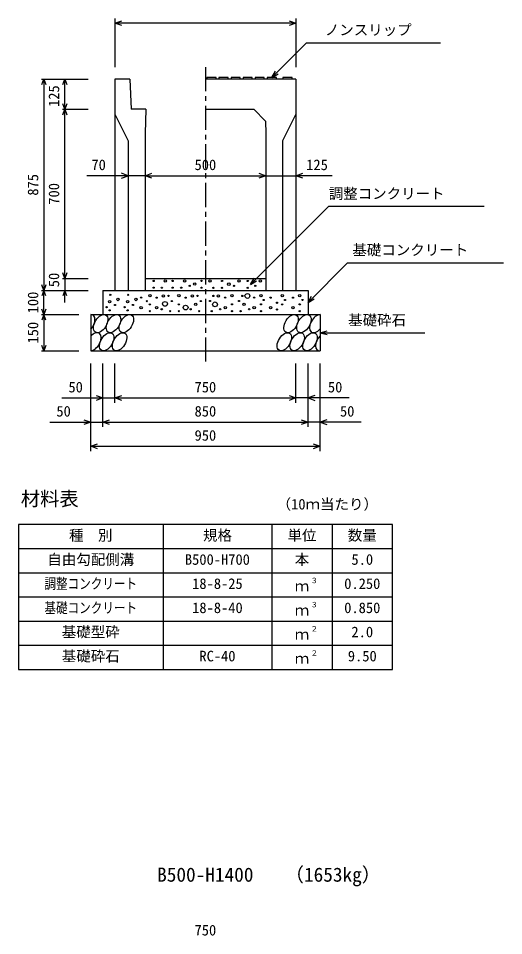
# Model space of a CAD drawing. Units: millimetres, scale not verified. Extents: x -16800 to 16800, y -5940 to 5940.
# Drawn here: x 7625 to 9636, y 28 to 3826 of the extents above; entities that cross this region are included whole.
import ezdxf
from ezdxf.enums import TextEntityAlignment as Align

# ---------------------------------------------------------------- set-up
doc = ezdxf.new("R2010")
doc.units = ezdxf.units.MM
doc.header["$LTSCALE"] = 20
doc.linetypes.add('CHAIN1', pattern=[8, 5, -1, 1, -1])
for name, color, linetype, lineweight in [('0-0_DIM', 7, 'Continuous', 25), ('0-2_HATCH', 6, 'Continuous', 25), ('0-3_HYO', 3, 'Continuous', 25), ('0-4_HYO2', 4, 'Continuous', 25), ('0-5_OUTLINE', 3, 'Continuous', 25), ('0-6_TXT', 7, 'Continuous', 25)]:
    doc.layers.add(name, color=color, linetype=linetype, lineweight=lineweight)
doc.styles.add('ＭＳ ゴシック', font='')
doc.styles.get('ＭＳ ゴシック').set_extended_font_data('MS Gothic')

msp = doc.modelspace()

# ---------------------------------------------------------------- linework, layer by layer
at = {"layer": '0-0_DIM'}
for p, q in [((8025, 3826.41), (8025, 3624.66)), ((8775, 3806.41), (8025, 3806.41)), ((8775, 3826.41), (8775, 3624.66)), ((8675, 3581.16), (8817.21, 3723.38)), ((9374.1, 3723.38), (8817.21, 3723.38)), ((7720.8, 3574.66), (7914.13, 3574.66)), ((7730.8, 3574.66), (7730.8, 2699.66)), ((7817.46, 3449.66), (7817.46, 3574.66)), ((8675, 3581.16), (8690, 3607.14)), ((8675, 3581.16), (8700.98, 3596.16)), ((7807.46, 3449.66), (7914.13, 3449.66)), ((7817.46, 2749.66), (7817.46, 3449.66)), ((8080, 3174.69), (7909.31, 3174.69)), ((8150, 3174.69), (8080, 3174.69)), ((8150, 3174.69), (8650, 3174.69)), ((8650, 3174.69), (8775, 3174.69)), ((8925.36, 3174.69), (8775, 3174.69)), ((8988.65, 2813.32), (8825, 2649.66)), ((8988.65, 2813.32), (9635.53, 2813.32)), ((7807.46, 2749.66), (7914.13, 2749.66)), ((7817.46, 2749.66), (7817.46, 2699.66)), ((8586.32, 2724.66), (8601.32, 2750.64)), ((8586.32, 2724.66), (8612.3, 2739.66)), ((7720.8, 2699.66), (7914.13, 2699.66)), ((7730.8, 2599.66), (7730.8, 2699.66)), ((7817.46, 2649.66), (7817.46, 2699.66)), ((8825, 2649.66), (8840, 2675.64)), ((8825, 2649.66), (8850.98, 2664.66)), ((7720.8, 2599.66), (7875, 2599.66)), ((7730.8, 2599.66), (7730.8, 2449.66)), ((8875, 2524.66), (8903.98, 2532.43)), ((8875, 2524.66), (9308.31, 2524.66)), ((8875, 2524.66), (8903.98, 2516.9)), ((7720.8, 2449.66), (7875, 2449.66)), ((7925, 2034.15), (7925, 2396.49)), ((7975, 2134.15), (7975, 2396.49)), ((8025, 2234.15), (8025, 2396.49)), ((8775, 2234.15), (8775, 2396.49)), ((8825, 2134.15), (8825, 2396.49)), ((8875, 2034.15), (8875, 2396.49)), ((7805, 2254.15), (8025, 2254.15)), ((8025, 2254.15), (8775, 2254.15)), ((8995, 2254.15), (8775, 2254.15)), ((7755, 2154.15), (7975, 2154.15)), ((7975, 2154.15), (8825, 2154.15)), ((9045, 2154.15), (8825, 2154.15)), ((7925, 2054.15), (8875, 2054.15))]:
    msp.add_line(p, q, dxfattribs=at)
at = {"layer": '0-0_DIM', "linetype": 'CHAIN1'}
msp.add_line((8400, 3624.66), (8400, 2399.66), dxfattribs=at)
at = {"layer": '0-0_DIM'}
for points in [[(8053.23, 3796.14), (8025.04, 3806.41), (8053.23, 3816.67)], [(8746.85, 3816.67), (8775.04, 3806.41), (8746.85, 3796.14)], [(7722.59, 3552.11), (7730.8, 3574.66), (7739.01, 3552.11)], [(7809.26, 3552.11), (7817.46, 3574.66), (7825.67, 3552.11)], [(7825.67, 3472.21), (7817.46, 3449.66), (7809.26, 3472.21)], [(7809.26, 3427.11), (7817.46, 3449.66), (7825.67, 3427.11)], [(8051.81, 3164.43), (8080, 3174.69), (8051.81, 3184.95)], [(8178.19, 3164.43), (8150, 3174.69), (8178.19, 3184.95)], [(8621.81, 3184.95), (8650, 3174.69), (8621.81, 3164.43)], [(8803.19, 3164.43), (8775, 3174.69), (8803.19, 3184.95)], [(8586.32, 2724.66), (8910.78, 3049.13), (9554.34, 3049.13)], [(7825.67, 2772.21), (7817.46, 2749.66), (7809.26, 2772.21)], [(7739.01, 2722.21), (7730.8, 2699.66), (7722.59, 2722.21)], [(7739.01, 2677.11), (7730.8, 2699.66), (7722.59, 2677.11)], [(7825.67, 2677.11), (7817.46, 2699.66), (7809.26, 2677.11)], [(7739.01, 2622.21), (7730.8, 2599.66), (7722.59, 2622.21)], [(7739.01, 2577.11), (7730.8, 2599.66), (7722.59, 2577.11)], [(7739.01, 2472.21), (7730.8, 2449.66), (7722.59, 2472.21)], [(7946.81, 2264.41), (7975, 2254.15), (7946.81, 2243.89)], [(8053.19, 2243.89), (8025, 2254.15), (8053.19, 2264.41)], [(8746.81, 2264.41), (8775, 2254.15), (8746.81, 2243.89)], [(8853.19, 2264.41), (8825, 2254.15), (8853.19, 2243.89)], [(7896.81, 2164.41), (7925, 2154.15), (7896.81, 2143.89)], [(8003.19, 2143.89), (7975, 2154.15), (8003.19, 2164.41)], [(8796.81, 2164.41), (8825, 2154.15), (8796.81, 2143.89)], [(8903.19, 2164.41), (8875, 2154.15), (8903.19, 2143.89)], [(7953.19, 2043.89), (7925, 2054.15), (7953.19, 2064.41)], [(8846.81, 2064.41), (8875, 2054.15), (8846.81, 2043.89)]]:
    msp.add_lwpolyline(points, dxfattribs=at)
at = {"layer": '0-2_HATCH'}
for p, q in [((8445, 3574.66), (8444, 3581.16)), ((8495, 3574.66), (8494, 3581.16)), ((8545, 3574.66), (8544, 3581.16)), ((8595, 3574.66), (8594, 3581.16)), ((8645, 3574.66), (8644, 3581.16)), ((8695, 3574.66), (8694, 3581.16)), ((8760, 3574.66), (8759, 3581.16))]:
    msp.add_line(p, q, dxfattribs=at)
for points in [[(8444, 3581.16), (8406, 3581.16), (8405, 3574.66)], [(8494, 3581.16), (8456, 3581.16), (8455, 3574.66)], [(8544, 3581.16), (8506, 3581.16), (8505, 3574.66)], [(8594, 3581.16), (8556, 3581.16), (8555, 3574.66)], [(8644, 3581.16), (8606, 3581.16), (8605, 3574.66)], [(8694, 3581.16), (8656, 3581.16), (8655, 3574.66)], [(8759, 3581.16), (8721, 3581.16), (8720, 3574.66)]]:
    msp.add_lwpolyline(points, dxfattribs=at)
for centre, radius in [((8185.79, 2738.97), 2.5), ((8233.52, 2738.97), 5), ((8263.97, 2738.97), 2.5), ((8313.88, 2738.97), 5), ((8383.97, 2738.97), 2.5), ((8419.13, 2738.69), 5), ((8469.04, 2738.69), 2.5), ((8539.13, 2738.69), 5), ((8575.36, 2738.69), 2.5), ((8627.57, 2738.69), 5), ((8185.79, 2710.96), 2.5), ((8219.5, 2710.96), 2.5), ((8263.97, 2710.96), 2.5), ((8299.86, 2710.96), 2.5), ((8334.9, 2718.84), 2.5), ((8355.93, 2725.84), 5), ((8383.97, 2710.96), 2.5), ((8433.15, 2710.68), 2.5), ((8469.04, 2710.68), 2.5), ((8497.08, 2725.56), 5), ((8518.11, 2718.56), 2.5), ((8575.36, 2710.68), 2.5), ((8606.54, 2718.56), 2.5), ((8005.74, 2681.49), 2.5), ((8037.78, 2662.21), 5), ((8080.08, 2681.49), 2.5), ((8112.12, 2662.21), 5), ((8133.69, 2669.84), 2.5), ((8169.97, 2677.72), 5), ((8198.01, 2669.84), 2.5), ((8226.04, 2676.84), 5), ((8247.07, 2676.84), 2.5), ((8289.97, 2677.72), 5), ((8318.01, 2669.84), 2.5), ((8346.04, 2676.84), 5), ((8367.07, 2676.84), 2.5), ((8432.93, 2676.84), 2.5), ((8453.96, 2676.84), 5), ((8481.99, 2669.84), 2.5), ((8510.03, 2677.72), 5), ((8552.93, 2676.84), 2.5), ((8573.96, 2676.84), 10), ((8601.99, 2669.84), 2.5), ((8630.03, 2677.72), 5), ((8641.37, 2660.15), 2.5), ((8669.94, 2669.84), 2.5), ((8718.12, 2677.72), 5), ((8729.46, 2660.15), 2.5), ((8762.73, 2669.84), 2.5), ((8790.77, 2677.72), 5), ((8802.11, 2660.15), 2.5), ((7990.88, 2630.18), 2.5), ((8003.29, 2652.97), 5), ((8025.36, 2639.42), 2.5), ((8065.21, 2630.18), 2.5), ((8077.63, 2652.97), 5), ((8099.7, 2639.42), 2.5), ((8133.69, 2628.69), 5), ((8157.55, 2654.92), 2.5), ((8169.97, 2641.82), 2.5), ((8198.01, 2628.69), 5), ((8219.03, 2621.69), 2.5), ((8232.58, 2643.83), 10), ((8261.09, 2655.83), 2.5), ((8289.97, 2641.82), 2.5), ((8318.01, 2628.69), 10), ((8339.03, 2621.69), 2.5), ((8360.06, 2641.82), 5), ((8381.09, 2655.83), 2.5), ((8418.91, 2655.83), 2.5), ((8439.94, 2641.82), 10), ((8460.97, 2621.69), 2.5), ((8481.99, 2628.69), 5), ((8510.03, 2641.82), 2.5), ((8538.91, 2655.83), 2.5), ((8559.94, 2641.82), 5), ((8580.97, 2621.69), 2.5), ((8601.99, 2628.69), 5), ((8630.03, 2641.82), 2.5), ((8669.94, 2628.69), 5), ((8696.79, 2648.62), 2.5), ((8696.79, 2620.61), 2.5), ((8718.12, 2641.82), 2.5), ((8762.73, 2628.69), 5), ((8790.77, 2641.82), 2.5), ((8003.29, 2617.08), 2.5), ((8077.63, 2617.08), 2.5), ((8169.97, 2613.81), 2.5), ((8254.08, 2613.81), 2.5), ((8289.97, 2613.81), 2.5), ((8374.08, 2613.81), 2.5), ((8425.92, 2613.81), 2.5), ((8510.03, 2613.81), 2.5), ((8545.92, 2613.81), 2.5), ((8630.03, 2613.81), 2.5), ((8790.77, 2613.81), 2.5)]:
    msp.add_circle(centre, radius, dxfattribs=at)
for centre, start_param, end_param in [((7912.63, 2562.14), 4.385593, 6.6745444), ((8861.14, 2562.14), 0.3357715, 4.4411806), ((7937.96, 2487.15), 3.5111464, 7.548991), ((8886.46, 2487.15), 1.2110787, 3.5658734)]:
    msp.add_ellipse(centre, major_axis=(21.81, 35.31), ratio=0.5792, start_param=start_param, end_param=end_param, dxfattribs=at)
for centre in [(7965.84, 2562.14), (8019.05, 2562.14), (8072.26, 2562.14), (8754.72, 2562.14), (8807.93, 2562.14), (7991.16, 2487.15), (8044.37, 2487.15), (8726.84, 2487.15), (8780.04, 2487.15), (8833.25, 2487.15)]:
    msp.add_ellipse(centre, major_axis=(21.81, 35.31), ratio=0.5792, dxfattribs=at)
at = {"layer": '0-3_HYO'}
for p, q in [((8225, 1730.2), (8225, 1130.2)), ((8675, 1730.2), (8675, 1130.2)), ((8925, 1730.2), (8925, 1130.2)), ((7625, 1630.2), (9175, 1630.2))]:
    msp.add_line(p, q, dxfattribs=at)
msp.add_lwpolyline([(7625, 1130.2), (9175, 1130.2), (9175, 1730.2), (7625, 1730.2)], close=True, dxfattribs=at)
at = {"layer": '0-4_HYO2'}
for p, q in [((7625, 1530.2), (9175, 1530.2)), ((7625, 1430.2), (9175, 1430.2)), ((7625, 1330.2), (9175, 1330.2)), ((7625, 1230.2), (9175, 1230.2))]:
    msp.add_line(p, q, dxfattribs=at)
at = {"layer": '0-5_OUTLINE'}
for p, q in [((8087.5, 3574.66), (8025, 3574.66)), ((8025, 3574.66), (8025, 2699.66)), ((8087.5, 3574.66), (8092.5, 3449.66)), ((8775, 3574.66), (8400, 3574.66)), ((8775, 3574.66), (8775, 2699.66)), ((8152.5, 3449.66), (8092.5, 3449.66)), ((8152.5, 3449.66), (8150, 3349.66)), ((8400, 3449.66), (8600, 3449.66)), ((8600, 3449.66), (8648.72, 3400.94)), ((8775, 3429.66), (8720, 3319.66)), ((8648.72, 3400.94), (8650, 3349.66)), ((8150, 3349.66), (8150, 2699.66)), ((8650, 3349.66), (8650, 2699.66)), ((8720, 3319.66), (8720, 2699.66)), ((8150, 2749.66), (8650, 2749.66)), ((7975, 2699.66), (8825, 2699.66)), ((7975, 2699.66), (7975, 2599.66)), ((8025, 2699.66), (8150, 2699.66)), ((8650, 2699.66), (8775, 2699.66)), ((8825, 2699.66), (8825, 2599.66)), ((7925, 2599.66), (8875, 2599.66)), ((7925, 2599.66), (7925, 2449.66)), ((8875, 2599.66), (8875, 2449.66)), ((7925, 2449.66), (8875, 2449.66))]:
    msp.add_line(p, q, dxfattribs=at)
msp.add_lwpolyline([(8025, 3429.66), (8080, 3319.66), (8080, 2699.66)], dxfattribs=at)

# ---------------------------------------------------------------- texts
at = {"layer": '0-0_DIM', "style": 'ＭＳ ゴシック'}
for s, p in [('ノンスリップ', (8894.52, 3743.55)), ('70', (7927.73, 3184.69)), ('500', (8355, 3184.69)), ('125', (8817.56, 3184.69)), ('調整コンクリート', (8910.78, 3065.55)), ('基礎コンクリート', (9008.65, 2832.05)), ('基礎砕石', (8991.32, 2541.83)), ('50', (7832.56, 2264.15)), ('750', (8355, 2264.15)), ('50', (8907.44, 2264.15)), ('50', (7782.56, 2164.15)), ('850', (8355, 2164.15)), ('50', (8957.44, 2164.15)), ('950', (8355, 2064.15)), ('750', (8355, 15.08))]:
    msp.add_text(s, height=43.99, dxfattribs=at).set_placement(p, align=Align.BOTTOM_LEFT)
for s, p in [('125', (7807.46, 3459.41)), ('875', (7720.8, 3092.16)), ('700', (7807.46, 3054.66)), ('50', (7807.46, 2712.99)), ('100', (7720.8, 2604.66)), ('150', (7720.8, 2479.66))]:
    msp.add_text(s, height=43.99, rotation=90, dxfattribs=at).set_placement(p, align=Align.BOTTOM_LEFT)
at = {"layer": '0-6_TXT', "style": 'ＭＳ ゴシック'}
for s, height, p in [('材料表', 58.65, (7635, 1790.2)), ('（10ｍ当たり）', 43.99, (8695, 1779.2)), ('種\u3000別', 43.99, (7835, 1650.2)), ('規格', 43.99, (8390, 1650.2)), ('単位', 43.99, (8740, 1650.2)), ('数量', 43.99, (8990, 1650.2)), ('自由勾配側溝', 43.99, (7745, 1550.2)), ('B500-H700', 43.99, (8315, 1550.2)), ('本', 43.99, (8770, 1550.2)), ('5.0', 43.99, (9005, 1550.2)), ('18-8-25', 43.99, (8345, 1450.2)), ('ｍ', 43.99, (8770, 1440.2)), ('３', 21.99, (8835.54, 1480.57)), ('0.250', 43.99, (8975, 1450.2)), ('18-8-40', 43.99, (8345, 1350.2)), ('３', 21.99, (8835.54, 1380.57)), ('0.850', 43.99, (8975, 1350.2)), ('ｍ', 43.99, (8770, 1340.2)), ('基礎型砕', 43.99, (7805, 1250.2)), ('２', 21.99, (8835.54, 1280.57)), ('2.0', 43.99, (9005, 1250.2)), ('ｍ', 43.99, (8770, 1240.2)), ('基礎砕石', 43.99, (7805, 1150.2)), ('RC-40', 43.99, (8375, 1150.2)), ('ｍ', 43.99, (8770, 1140.2)), ('２', 21.99, (8835.54, 1180.57)), ('9.50', 43.99, (8990, 1150.2)), ('B500-H1400', 58.65, (8200, 233.34)), ('（1653kg）', 58.65, (8728.37, 233.34))]:
    msp.add_text(s, height=height, dxfattribs=at).set_placement(p, align=Align.BOTTOM_LEFT)
at = {"layer": '0-6_TXT', "style": 'ＭＳ ゴシック', "width": 0.8}
for s, p in [('調整コンクリート', (7733, 1450.2)), ('基礎コンクリート', (7733, 1350.2))]:
    msp.add_text(s, height=43.99, dxfattribs=at).set_placement(p, align=Align.BOTTOM_LEFT)

doc.saveas('drawing.dxf')
